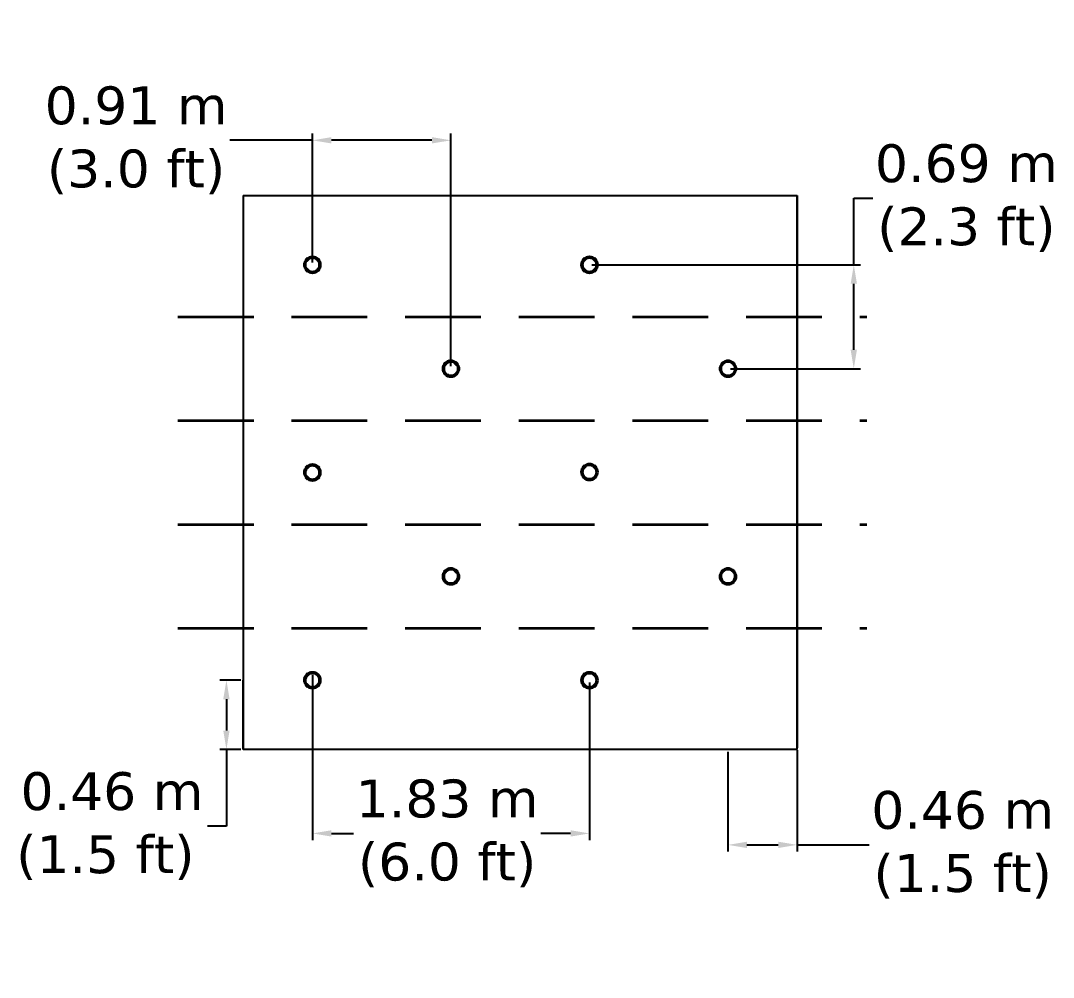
# Model space of a CAD drawing. Header units: feet. Extents: x 0 to 695, y -979 to -294.
# Drawn here: x 154.86 to 161.68, y -470.8 to -464.48 of the extents above; entities that cross this region are included whole.
import ezdxf

# ---------------------------------------------------------------- set-up
doc = ezdxf.new("R2010")
doc.units = ezdxf.units.FT
doc.header["$MEASUREMENT"] = 0
doc.header["$PDMODE"] = 35
doc.linetypes.add('DASHED2', pattern=[0.375, 0.25, -0.125])
doc.layers.add('ATM Mangroves', color=3, linetype='Continuous')
doc.layers.add('Slabs', color=7, linetype='Continuous')
doc.styles.get("Standard").update_dxf_attribs({"font": 'verdana.ttf'})
doc.dimstyles.new('Meters', dxfattribs={"dimscale": 0.25, "dimtxt": 1, "dimasz": 0.18, "dimexe": 0.178, "dimexo": 0.0625, "dimgap": 0.09, "dimtad": 0, "dimtih": 1, "dimtoh": 1, "dimzin": 0, "dimdsep": 46, "dimtxsty": 'Standard', "dimcen": 0.09, "dimazin": 0, "dimtfac": 1, "dimtofl": 0, "dimtmove": 0, "dimatfit": 3, "dimfxl": 0.5, "dimfxlon": 1, "dimtolj": 1, "dimtzin": 0, "dimarcsym": 0})

# ---------------------------------------------------------------- blocks, each defined once
blk = doc.blocks.new('*D194')
at = {"layer": 'ATM Mangroves', "color": 0, "lineweight": -2, "transparency": 16777216}
for p, q in [((156.3125, -468.8363), (156.1733, -468.8363)), ((156.2178, -468.9613), (156.2178, -469.1685)), ((156.3125, -469.2935), (156.1733, -469.2935)), ((156.2178, -469.2935), (156.2178, -469.7993)), ((156.2178, -469.7993), (156.0928, -469.7993))]:
    blk.add_line(p, q, dxfattribs=at)
at = {"layer": 'ATM Mangroves', "color": 0, "transparency": 16777216}
for points in [[(156.197, -468.9613), (156.2386, -468.9613), (156.2178, -468.8363)], [(156.197, -469.1685), (156.2386, -469.1685), (156.2178, -469.2935)]]:
    blk.add_solid(points, dxfattribs=at)
at = {"layer": 'Defpoints', "color": 0, "transparency": 16777216}
for p in [(156.3282, -468.8363), (156.2178, -469.2935), (156.3282, -469.2935)]:
    blk.add_point(p, dxfattribs=at)
at = {"layer": 'ATM Mangroves', "color": 0, "transparency": 16777216, "insert": (155.4187, -469.7993), "char_height": 0.25, "attachment_point": 5}
blk.add_mtext('\\A1;{\\H0.8x; }0.46 m\\P(1.5 ft)', dxfattribs=at)
blk = doc.blocks.new('*D191')
at = {"layer": 'ATM Mangroves', "color": 0, "lineweight": -2, "transparency": 16777216}
for p, q in [((160.3591, -466.0931), (160.3591, -465.6528)), ((160.3591, -465.6528), (160.4841, -465.6528)), ((158.6298, -466.0931), (160.4036, -466.0931)), ((160.3591, -466.6539), (160.3591, -466.2181)), ((159.5442, -466.7789), (160.4036, -466.7789))]:
    blk.add_line(p, q, dxfattribs=at)
at = {"layer": 'ATM Mangroves', "color": 0, "transparency": 16777216}
for points in [[(160.3383, -466.2181), (160.3799, -466.2181), (160.3591, -466.0931)], [(160.3383, -466.6539), (160.3799, -466.6539), (160.3591, -466.7789)]]:
    blk.add_solid(points, dxfattribs=at)
at = {"layer": 'Defpoints', "color": 0, "transparency": 16777216}
for p in [(158.6142, -466.0931), (159.5286, -466.7789), (160.3591, -466.7789)]:
    blk.add_point(p, dxfattribs=at)
at = {"layer": 'ATM Mangroves', "color": 0, "transparency": 16777216, "insert": (161.1021, -465.6528), "char_height": 0.25, "attachment_point": 5}
blk.add_mtext('\\A1;0.69 m\\P(2.3 ft)', dxfattribs=at)
blk = doc.blocks.new('*D195')
at = {"layer": 'ATM Mangroves', "color": 0, "lineweight": -2, "transparency": 16777216}
for p, q in [((159.5286, -469.3092), (159.5286, -469.9679)), ((159.9858, -469.2976), (159.9858, -469.9679)), ((159.6536, -469.9234), (159.8608, -469.9234)), ((159.9858, -469.9234), (160.4598, -469.9234))]:
    blk.add_line(p, q, dxfattribs=at)
at = {"layer": 'ATM Mangroves', "color": 0, "transparency": 16777216}
for points in [[(159.6536, -469.9026), (159.6536, -469.9443), (159.5286, -469.9234)], [(159.8608, -469.9026), (159.8608, -469.9443), (159.9858, -469.9234)]]:
    blk.add_solid(points, dxfattribs=at)
at = {"layer": 'Defpoints', "color": 0, "transparency": 16777216}
for p in [(159.5286, -469.2935), (159.9858, -469.2819), (159.9858, -469.9234)]:
    blk.add_point(p, dxfattribs=at)
at = {"layer": 'ATM Mangroves', "color": 0, "transparency": 16777216, "insert": (161.0779, -469.9234), "char_height": 0.25, "attachment_point": 5}
blk.add_mtext('\\A1;0.46 m\\P(1.5 ft)', dxfattribs=at)
blk = doc.blocks.new('*D192')
at = {"layer": 'ATM Mangroves', "color": 0, "lineweight": -2, "transparency": 16777216}
for p, q in [((156.7854, -466.0775), (156.7854, -465.2263)), ((157.6998, -466.7633), (157.6998, -465.2263)), ((156.7854, -465.2708), (156.2397, -465.2708)), ((157.5748, -465.2708), (156.9104, -465.2708))]:
    blk.add_line(p, q, dxfattribs=at)
at = {"layer": 'ATM Mangroves', "color": 0, "transparency": 16777216}
for points in [[(156.9104, -465.25), (156.9104, -465.2916), (156.7854, -465.2708)], [(157.5748, -465.25), (157.5748, -465.2916), (157.6998, -465.2708)]]:
    blk.add_solid(points, dxfattribs=at)
at = {"layer": 'Defpoints', "color": 0, "transparency": 16777216}
for p in [(156.7854, -465.2708), (156.7854, -466.0931), (157.6998, -466.7789)]:
    blk.add_point(p, dxfattribs=at)
at = {"layer": 'ATM Mangroves', "color": 0, "transparency": 16777216, "insert": (155.6216, -465.2708), "char_height": 0.25, "attachment_point": 5}
blk.add_mtext('\\A1;0.91 m\\P(3.0 ft)', dxfattribs=at)
blk = doc.blocks.new('*D193')
at = {"layer": 'ATM Mangroves', "color": 0, "lineweight": -2, "transparency": 16777216}
for p, q in [((156.7854, -468.802), (156.7854, -469.8923)), ((158.6142, -468.852), (158.6142, -469.8923)), ((156.9104, -469.8478), (157.0568, -469.8478)), ((158.4892, -469.8478), (158.2929, -469.8478))]:
    blk.add_line(p, q, dxfattribs=at)
at = {"layer": 'ATM Mangroves', "color": 0, "transparency": 16777216}
for points in [[(156.9104, -469.8269), (156.9104, -469.8686), (156.7854, -469.8478)], [(158.4892, -469.8269), (158.4892, -469.8686), (158.6142, -469.8478)]]:
    blk.add_solid(points, dxfattribs=at)
at = {"layer": 'Defpoints', "color": 0, "transparency": 16777216}
for p in [(156.7854, -468.7863), (158.6142, -468.8363), (158.6142, -469.8478)]:
    blk.add_point(p, dxfattribs=at)
at = {"layer": 'ATM Mangroves', "color": 0, "transparency": 16777216, "insert": (157.6748, -469.8478), "char_height": 0.25, "attachment_point": 5}
blk.add_mtext('\\A1;1.83 m\\P(6.0 ft)', dxfattribs=at)

msp = doc.modelspace()

# ---------------------------------------------------------------- linework, layer by layer
at = {"color": 0, "linetype": 'DASHED2', "lineweight": 35, "ltscale": 2, "transparency": 33554687}
for p, q in [((155.8979, -466.436), (160.4455, -466.436)), ((155.8979, -467.1218), (160.4455, -467.1218)), ((155.8979, -467.8076), (160.4455, -467.8076)), ((155.8979, -468.4934), (160.4455, -468.4934))]:
    msp.add_line(p, q, dxfattribs=at)
at = {"layer": 'ATM Mangroves', "color": 7, "transparency": 33554687}
for p, q in [((156.3282, -465.6359), (156.3282, -469.2935)), ((156.3282, -465.6359), (156.3282, -466.0931)), ((159.9858, -465.6359), (159.9858, -466.0809)), ((156.3282, -469.2935), (156.3282, -468.8363)), ((159.9858, -469.2819), (159.9858, -468.8369))]:
    msp.add_line(p, q, dxfattribs=at)
at = {"layer": 'ATM Mangroves', "color": 7, "lineweight": 50, "ltscale": 1.5, "transparency": 33554687}
for centre in [(156.7854, -466.0931), (158.6142, -466.0931), (157.6998, -466.7789), (159.5286, -466.7789), (156.7854, -467.4647), (158.6142, -467.4614), (157.6998, -468.1505), (159.5286, -468.1505), (156.7854, -468.8363), (158.6142, -468.8363)]:
    msp.add_circle(centre, 0.05, dxfattribs=at)
at = {"layer": 'ATM Mangroves', "color": 7, "transparency": 33554687}
for centre, start, end in [((159.9858, -465.6359), 270, 270.00087), ((159.9858, -467.4604), 89.99826, 90), ((159.9858, -467.4604), 270, 270.00174), ((159.9858, -469.2819), 89.99826, 90)]:
    msp.add_arc(centre, 0.05, start, end, dxfattribs=at)
at = {"layer": 'Slabs', "color": 0, "transparency": 33554687}
for p, q in [((156.3282, -465.6359), (159.9858, -465.6359)), ((159.9858, -465.6359), (159.9858, -469.2819)), ((159.9858, -469.2935), (156.3282, -469.2935))]:
    msp.add_line(p, q, dxfattribs=at)
msp.add_lwpolyline([(159.9858, -469.2935), (159.9858, -465.6359)], dxfattribs=at)

# ---------------------------------------------------------------- dimensions: what is measured, and where the dimension line sits
at = {"layer": 'ATM Mangroves', "color": 7, "transparency": 33554687}
for base, p1, p2, text, picture, middle in [((156.7854, -465.2708), (157.6998, -466.7789), (156.7854, -466.0931), '<>\\P(3.0 ft)', '*D192', (155.6216, -465.2708)), ((158.6142, -469.8478), (156.7854, -468.7863), (158.6142, -468.8363), '<>\\P(6.0 ft)', '*D193', (157.6748, -469.8478)), ((159.9858, -469.9234), (159.5286, -469.2935), (159.9858, -469.2819), '<>\\P(1.5 ft)', '*D195', (161.0779, -469.9234))]:
    dim = msp.add_linear_dim(base=base, p1=p1, p2=p2, text=text, dimstyle='Meters', override={"dimasz": 0.5, "dimpost": ' m', "dimfxlon": 0}, dxfattribs=at)
    dim.commit()
    dim.dimension.update_dxf_attribs({"geometry": picture, "text_midpoint": middle, "dimtype": 160})
for base, p1, p2, text, picture, middle in [((160.3591, -466.7789), (158.6142, -466.0931), (159.5286, -466.7789), '<>\\P(2.3 ft)', '*D191', (161.1021, -465.6528)), ((156.2178, -469.2935), (156.3282, -468.8363), (156.3282, -469.2935), '{\\H0.8x; }<>\\P(1.5 ft)', '*D194', (155.4187, -469.7993))]:
    dim = msp.add_linear_dim(base=base, p1=p1, p2=p2, angle=90, text=text, dimstyle='Meters', override={"dimasz": 0.5, "dimpost": ' m', "dimfxlon": 0}, dxfattribs=at)
    dim.commit()
    dim.dimension.update_dxf_attribs({"geometry": picture, "text_midpoint": middle, "dimtype": 160})

doc.saveas('drawing.dxf')
